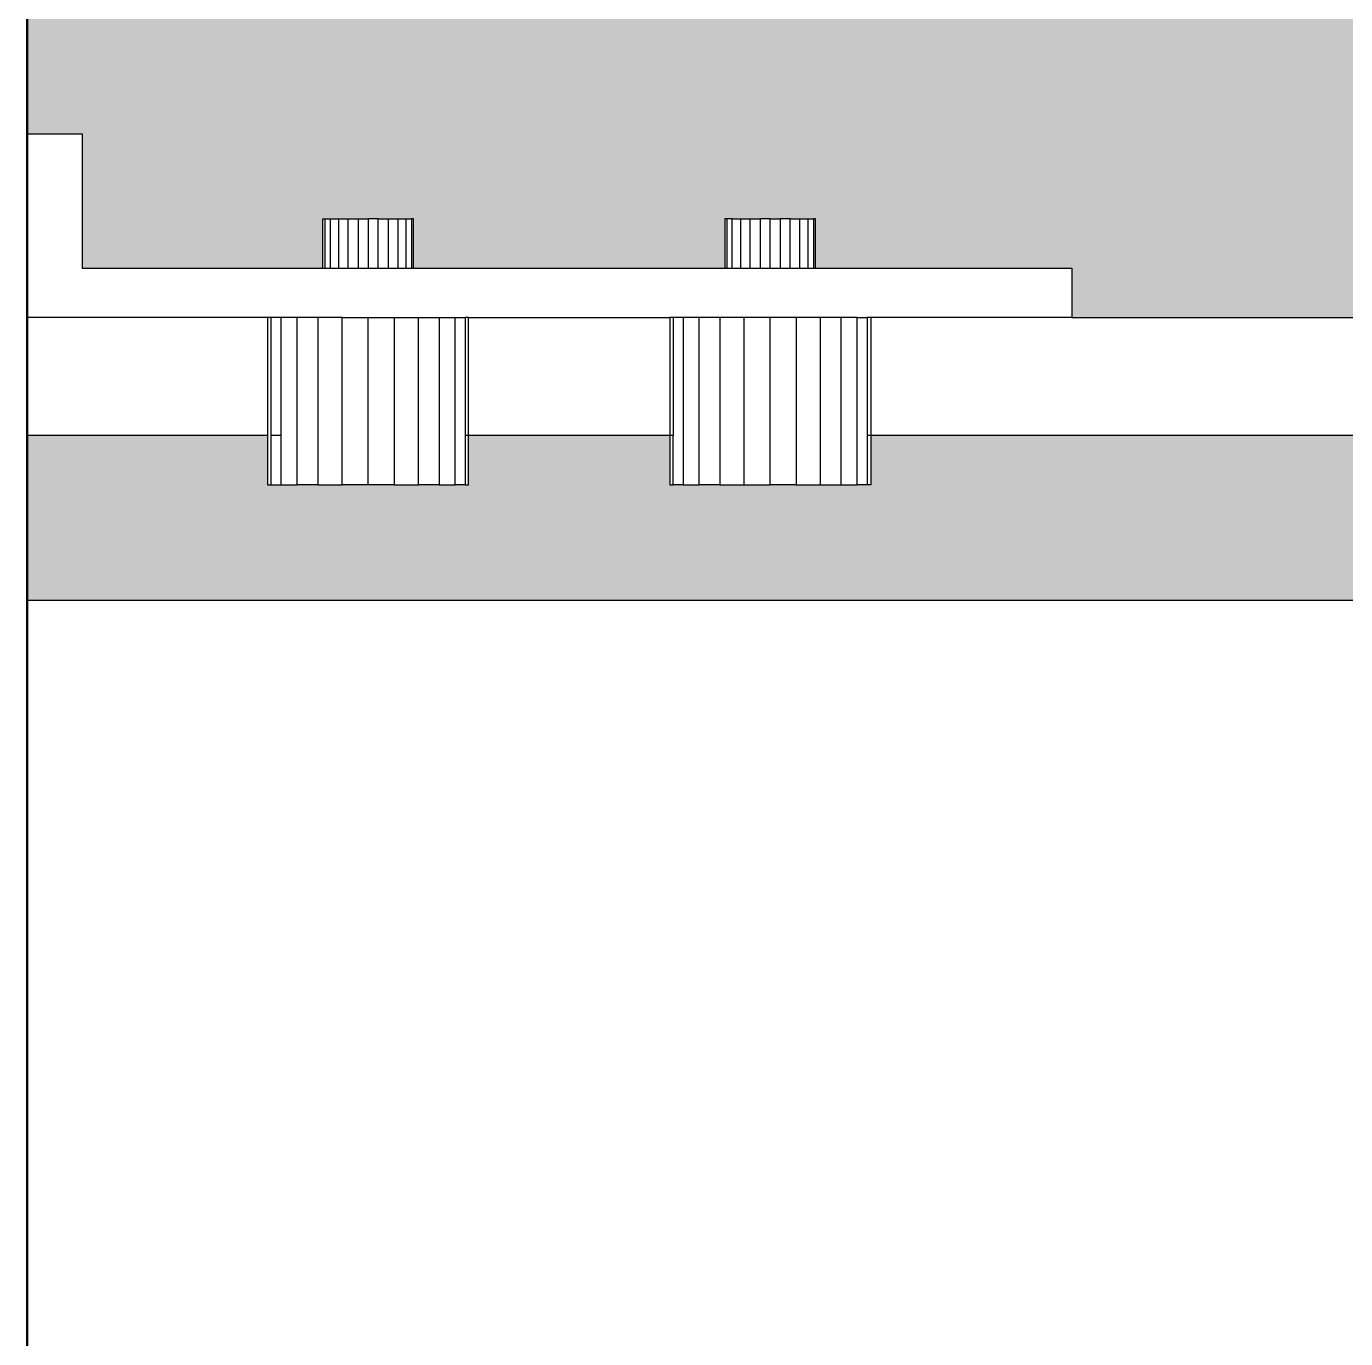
# Model space of a CAD drawing. Header units: millimetres. Extents: x 81693 to 98868, y 6565 to 11437.
# Drawn here: x 95036.07 to 95043.93, y 10020.32 to 10028.14 of the extents above; entities that cross this region are included whole.
import ezdxf

# ---------------------------------------------------------------- set-up
doc = ezdxf.new("R2010")
doc.units = ezdxf.units.MM
doc.layers.add('Hachuria - Moveis', color=1, linetype='Continuous')
doc.layers.add('Piso', color=55, linetype='Continuous')
for name, color, linetype, lineweight in [('Moveis', 1, 'Continuous', 9), ('Parede Baixa', 5, 'Continuous', 50), ('Pisos Externos', 15, 'Continuous', 9)]:
    doc.layers.add(name, color=color, linetype=linetype, lineweight=lineweight)

# ---------------------------------------------------------------- blocks, each defined once
blk = doc.blocks.new('o')
at = {"layer": 'Moveis', "invisible_edges": 3}
for points in [[(12557.158, 3261.745), (12558.924, 3282.315), (12557.417, 3261.792)], [(12557.158, 3261.745), (12558.924, 3282.315), (12557.417, 3261.792)], [(12557.158, 3261.745), (12558.924, 3282.315), (12557.417, 3261.792)], [(12557.158, 3261.745), (12558.924, 3282.315), (12557.417, 3261.792)], [(12557.158, 3261.745), (12558.924, 3282.315), (12557.417, 3261.792)], [(12557.417, 3261.792), (12558.924, 3282.315), (12557.992, 3261.88)], [(12557.417, 3261.792), (12558.924, 3282.315), (12557.992, 3261.88)], [(12557.417, 3261.792), (12558.924, 3282.315), (12557.992, 3261.88)], [(12557.417, 3261.792), (12558.924, 3282.315), (12557.992, 3261.88)], [(12557.417, 3261.792), (12558.924, 3282.315), (12557.992, 3261.88)], [(12557.992, 3261.88), (12558.924, 3282.315), (12558.553, 3261.939)], [(12557.992, 3261.88), (12558.924, 3282.315), (12558.553, 3261.939)], [(12557.992, 3261.88), (12558.924, 3282.315), (12558.553, 3261.939)], [(12557.992, 3261.88), (12558.924, 3282.315), (12558.553, 3261.939)], [(12557.992, 3261.88), (12558.924, 3282.315), (12558.553, 3261.939)], [(12556.916, 3261.698), (12556.917, 3280.701), (12557.158, 3261.745)], [(12556.916, 3261.698), (12556.917, 3280.701), (12557.158, 3261.745)], [(12556.916, 3261.698), (12556.917, 3280.701), (12557.158, 3261.745)], [(12556.916, 3261.698), (12556.917, 3280.701), (12557.158, 3261.745)], [(12556.916, 3261.698), (12556.917, 3280.701), (12557.158, 3261.745)], [(12555.278, 3261.52), (12556.649, 3280.686), (12555.285, 3261.548)], [(12555.278, 3261.52), (12556.649, 3280.686), (12555.285, 3261.548)], [(12555.278, 3261.52), (12556.649, 3280.686), (12555.285, 3261.548)], [(12555.278, 3261.52), (12556.649, 3280.686), (12555.285, 3261.548)], [(12555.278, 3261.52), (12556.649, 3280.686), (12555.285, 3261.548)], [(12555.285, 3261.548), (12556.649, 3280.686), (12555.411, 3262.04)], [(12555.285, 3261.548), (12556.649, 3280.686), (12555.411, 3262.04)], [(12555.285, 3261.548), (12556.649, 3280.686), (12555.411, 3262.04)], [(12555.285, 3261.548), (12556.649, 3280.686), (12555.411, 3262.04)], [(12555.285, 3261.548), (12556.649, 3280.686), (12555.411, 3262.04)], [(12555.411, 3262.04), (12556.649, 3280.686), (12555.454, 3262.209)], [(12555.411, 3262.04), (12556.649, 3280.686), (12555.454, 3262.209)], [(12555.411, 3262.04), (12556.649, 3280.686), (12555.454, 3262.209)], [(12555.411, 3262.04), (12556.649, 3280.686), (12555.454, 3262.209)], [(12555.411, 3262.04), (12556.649, 3280.686), (12555.454, 3262.209)], [(12555.454, 3262.209), (12556.649, 3280.686), (12555.502, 3262.331)], [(12555.454, 3262.209), (12556.649, 3280.686), (12555.502, 3262.331)], [(12555.454, 3262.209), (12556.649, 3280.686), (12555.502, 3262.331)], [(12555.454, 3262.209), (12556.649, 3280.686), (12555.502, 3262.331)], [(12555.454, 3262.209), (12556.649, 3280.686), (12555.502, 3262.331)], [(12555.502, 3262.331), (12556.649, 3280.686), (12555.581, 3262.436)], [(12555.502, 3262.331), (12556.649, 3280.686), (12555.581, 3262.436)], [(12555.502, 3262.331), (12556.649, 3280.686), (12555.581, 3262.436)], [(12555.502, 3262.331), (12556.649, 3280.686), (12555.581, 3262.436)], [(12555.502, 3262.331), (12556.649, 3280.686), (12555.581, 3262.436)], [(12555.581, 3262.436), (12556.649, 3280.686), (12555.684, 3262.518)], [(12555.581, 3262.436), (12556.649, 3280.686), (12555.684, 3262.518)], [(12555.581, 3262.436), (12556.649, 3280.686), (12555.684, 3262.518)], [(12555.581, 3262.436), (12556.649, 3280.686), (12555.684, 3262.518)], [(12555.581, 3262.436), (12556.649, 3280.686), (12555.684, 3262.518)], [(12555.684, 3262.518), (12556.649, 3280.686), (12555.804, 3262.57)], [(12555.684, 3262.518), (12556.649, 3280.686), (12555.804, 3262.57)], [(12555.684, 3262.518), (12556.649, 3280.686), (12555.804, 3262.57)], [(12555.684, 3262.518), (12556.649, 3280.686), (12555.804, 3262.57)], [(12555.684, 3262.518), (12556.649, 3280.686), (12555.804, 3262.57)], [(12555.804, 3262.57), (12556.649, 3280.686), (12555.933, 3262.589)], [(12555.804, 3262.57), (12556.649, 3280.686), (12555.933, 3262.589)], [(12555.804, 3262.57), (12556.649, 3280.686), (12555.933, 3262.589)], [(12555.804, 3262.57), (12556.649, 3280.686), (12555.933, 3262.589)], [(12555.804, 3262.57), (12556.649, 3280.686), (12555.933, 3262.589)], [(12555.933, 3262.589), (12556.649, 3280.686), (12556.063, 3262.574)], [(12555.933, 3262.589), (12556.649, 3280.686), (12556.063, 3262.574)], [(12555.933, 3262.589), (12556.649, 3280.686), (12556.063, 3262.574)], [(12555.933, 3262.589), (12556.649, 3280.686), (12556.063, 3262.574)], [(12555.933, 3262.589), (12556.649, 3280.686), (12556.063, 3262.574)], [(12556.063, 3262.574), (12556.649, 3280.686), (12556.184, 3262.525)], [(12556.063, 3262.574), (12556.649, 3280.686), (12556.184, 3262.525)], [(12556.063, 3262.574), (12556.649, 3280.686), (12556.184, 3262.525)], [(12556.063, 3262.574), (12556.649, 3280.686), (12556.184, 3262.525)], [(12556.063, 3262.574), (12556.649, 3280.686), (12556.184, 3262.525)], [(12556.184, 3262.525), (12556.649, 3280.686), (12556.288, 3262.446)], [(12556.184, 3262.525), (12556.649, 3280.686), (12556.288, 3262.446)], [(12556.184, 3262.525), (12556.649, 3280.686), (12556.288, 3262.446)], [(12556.184, 3262.525), (12556.649, 3280.686), (12556.288, 3262.446)], [(12556.184, 3262.525), (12556.649, 3280.686), (12556.288, 3262.446)], [(12556.288, 3262.446), (12556.649, 3280.686), (12556.369, 3262.343)], [(12556.288, 3262.446), (12556.649, 3280.686), (12556.369, 3262.343)], [(12556.288, 3262.446), (12556.649, 3280.686), (12556.369, 3262.343)], [(12556.288, 3262.446), (12556.649, 3280.686), (12556.369, 3262.343)], [(12556.288, 3262.446), (12556.649, 3280.686), (12556.369, 3262.343)], [(12556.369, 3262.343), (12556.649, 3280.686), (12556.42, 3262.222)], [(12556.369, 3262.343), (12556.649, 3280.686), (12556.42, 3262.222)], [(12556.369, 3262.343), (12556.649, 3280.686), (12556.42, 3262.222)], [(12556.369, 3262.343), (12556.649, 3280.686), (12556.42, 3262.222)], [(12556.369, 3262.343), (12556.649, 3280.686), (12556.42, 3262.222)], [(12556.42, 3262.222), (12556.649, 3280.686), (12556.438, 3262.092)], [(12556.42, 3262.222), (12556.649, 3280.686), (12556.438, 3262.092)], [(12556.42, 3262.222), (12556.649, 3280.686), (12556.438, 3262.092)], [(12556.42, 3262.222), (12556.649, 3280.686), (12556.438, 3262.092)], [(12556.42, 3262.222), (12556.649, 3280.686), (12556.438, 3262.092)], [(12556.712, 3261.654), (12556.724, 3280.686), (12556.916, 3261.698)], [(12556.712, 3261.654), (12556.724, 3280.686), (12556.916, 3261.698)], [(12556.712, 3261.654), (12556.724, 3280.686), (12556.916, 3261.698)], [(12556.712, 3261.654), (12556.724, 3280.686), (12556.916, 3261.698)], [(12556.712, 3261.654), (12556.724, 3280.686), (12556.916, 3261.698)], [(12552.041, 3261.52), (12552.091, 3279.468), (12555.278, 3261.52)], [(12552.041, 3261.52), (12552.091, 3279.468), (12555.278, 3261.52)], [(12552.041, 3261.52), (12552.091, 3279.468), (12555.278, 3261.52)], [(12552.041, 3261.52), (12552.091, 3279.468), (12555.278, 3261.52)], [(12552.041, 3261.52), (12552.091, 3279.468), (12555.278, 3261.52)]]:
    blk.add_3dface(points, dxfattribs=at)

msp = doc.modelspace()

# ---------------------------------------------------------------- hatches: boundary and pattern name
at = {"layer": 'Piso'}
h = msp.add_hatch(dxfattribs=at)
h.set_pattern_fill('ANSI37', color=256, scale=13.333333, angle=45)
h.set_pattern_definition([(90, (41725.17, 5949.27), (-42.333333, 2e-14), []), (180, (41725.17, 5949.27), (-2e-14, -42.333333), [])])
h.paths.add_polyline_path([(95136.0791, 10024.7209), (95036.0791, 10024.7209), (95036.0791, 10003.3876), (95036.7275, 10003.1513), (95036.7894, 10003.078), (95036.8129, 10003.0089), (95036.8129, 10002.3648), (95036.8129, 10000.1663), (95038.066, 10000.1663), (95038.2059, 10000.061), (95038.3537, 9999.9723), (95038.5091, 9999.9004), (95038.672, 9999.8447), (95038.8427, 9999.8058), (95038.9513, 9999.7842), (95039.0583, 9999.7574), (95039.1637, 9999.7254), (95039.2675, 9999.688), (95039.3697, 9999.6454), (95039.3697, 9999.9242), (95041.2791, 9999.9242), (95041.2791, 9999.3876), (95054.7202, 9999.3876), (95054.7202, 10005.3741), (95069.3307, 10005.3741), (95069.3307, 9990.7344), (95054.7202, 9990.7344), (95054.7202, 9996.7209), (95041.2791, 9996.7209), (95041.2791, 9996.1842), (95039.3697, 9996.1842), (95039.3697, 9996.4631), (95039.2675, 9996.4205), (95039.1637, 9996.3831), (95039.0583, 9996.3511), (95038.9513, 9996.3243), (95038.8427, 9996.3027), (95038.672, 9996.2638), (95038.509, 9996.208), (95038.3536, 9996.1359), (95038.2059, 9996.0475), (95038.066, 9995.9422), (95036.8129, 9995.9422), (95036.8129, 9993.7437), (95036.8129, 9993.0795), (95036.7654, 9992.9961), (95036.7086, 9992.9503), (95036.0791, 9992.7209), (95036.0791, 9971.3876), (95136.0791, 9971.3876)])
at = {"layer": 'Pisos Externos'}
h = msp.add_hatch(dxfattribs=at)
h.set_pattern_fill('AR-SAND', color=256, scale=0.033333, angle=135)
h.set_pattern_definition([(172.5, (41725.1694, 5949.2691), (-1.115844964, -1.191271162), [0, -1.286933333, 0, -1.439333333, 0, -1.375833333]), (142.5, (41725.1694, 5949.2691), (-2.749109504, -0.63003643), [0, -0.694266667, 0, -1.159933333, 0, -0.4445]), (102.5, (41725.9058, 5948.5327), (-1.867774373, 1.86099942), [0, -0.423333333, 0, -1.524, 0, -1.989666667]), (92.5, (41725.9058, 5948.5327), (-2.32516927, 1.27427036), [0, -0.211666667, 0, -0.999066667, 0, -1.143])])
h.paths.add_polyline_path([(95127.7458, 10151.3876), (95074.4125, 10151.3876), (95074.4125, 10146.7209), (95127.7458, 10146.7209)])
h.paths.add_polyline_path([(95136.0791, 10031.3876), (95036.0791, 10031.3876), (95036.0791, 10027.4992), (95036.4053, 10027.4992), (95036.4053, 10026.6993), (95037.8389, 10026.6993), (95037.8389, 10026.9925), (95038.0498, 10026.9925), (95038.109, 10026.9925), (95038.2856, 10026.9925), (95038.3345, 10026.9925), (95038.3675, 10026.9925), (95038.3791, 10026.9925), (95038.3791, 10026.6993), (95040.2328, 10026.6993), (95040.2328, 10026.9925), (95040.2445, 10026.9925), (95040.2774, 10026.9925), (95040.4437, 10026.9925), (95040.622, 10026.9925), (95040.7615, 10026.9925), (95040.7731, 10026.9925), (95040.7731, 10026.6993), (95042.2985, 10026.6993), (95042.2985, 10026.406), (95095.7538, 10026.4061), (95095.7538, 10025.7024), (95041.1015, 10025.7024), (95041.1015, 10025.409), (95040.9262, 10025.409), (95040.8022, 10025.409), (95040.6579, 10025.409), (95040.503, 10025.409), (95040.3481, 10025.409), (95040.2037, 10025.409), (95040.0798, 10025.409), (95039.9847, 10025.409), (95039.9249, 10025.409), (95039.9045, 10025.409), (95039.9045, 10025.7024), (95038.7075, 10025.7024), (95038.7075, 10025.409), (95038.5322, 10025.409), (95038.2639, 10025.409), (95038.109, 10025.409), (95037.9541, 10025.409), (95037.8098, 10025.409), (95037.6858, 10025.409), (95037.5907, 10025.409), (95037.5309, 10025.409), (95037.5105, 10025.409), (95037.5105, 10025.7024), (95036.0791, 10025.7024), (95036.0791, 10024.7209), (95136.0791, 10024.7209), (95136.0791, 10027.0062), (95093.7378, 10027.0062), (95093.7378, 10027.7099), (95136.0791, 10027.7099)])

# ---------------------------------------------------------------- linework, layer by layer
at = {"layer": 'Hachuria - Moveis'}
for p, q in [((95037.9324, 10026.9925), (95037.9899, 10026.9925)), ((95040.3263, 10026.9925), (95040.3839, 10026.9925)), ((95040.503, 10026.9925), (95040.5622, 10026.9925)), ((95040.622, 10026.9925), (95040.6796, 10026.9925)), ((95038.3345, 10026.6993), (95038.3675, 10026.6993)), ((95040.7285, 10026.6993), (95040.7615, 10026.6993)), ((95037.8098, 10026.406), (95037.6858, 10026.406)), ((95038.7075, 10026.406), (95038.6871, 10026.406)), ((95039.9249, 10026.406), (95039.9045, 10026.406)), ((95040.2037, 10026.406), (95040.0798, 10026.406)), ((95040.6579, 10026.406), (95040.503, 10026.406)), ((95041.0213, 10026.406), (95040.9262, 10026.406)), ((95041.1015, 10026.406), (95041.0811, 10026.406)), ((95037.5105, 10025.7024), (95036.0805, 10025.7024)), ((95037.5907, 10025.7024), (95037.5309, 10025.7024)), ((95038.109, 10025.409), (95037.9541, 10025.409)), ((95038.5322, 10025.409), (95038.4082, 10025.409)), ((95038.6871, 10025.409), (95038.6273, 10025.409))]:
    msp.add_line(p, q, dxfattribs=at)
for points in [[(95036.0791, 10027.4992), (95036.4053, 10027.4992), (95036.4053, 10026.6993), (95037.8389, 10026.6993), (95037.8505, 10026.6993)], [(95037.8389, 10026.6993), (95037.8389, 10026.9925), (95037.8505, 10026.9925), (95037.8835, 10026.9925), (95037.8835, 10026.6993)], [(95037.8505, 10026.9925), (95037.8505, 10026.6993), (95037.8835, 10026.6993), (95037.9324, 10026.6993), (95037.9899, 10026.6993), (95038.0498, 10026.6993), (95038.109, 10026.6993), (95038.1682, 10026.6993), (95038.1682, 10026.9925), (95038.109, 10026.9925)], [(95037.8835, 10026.9925), (95037.9324, 10026.9925), (95037.9324, 10026.6993)], [(95037.9899, 10026.6993), (95037.9899, 10026.9925), (95038.0498, 10026.9925), (95038.0498, 10026.6993)], [(95038.0498, 10026.9925), (95038.109, 10026.9925), (95038.109, 10026.6993)], [(95038.1682, 10026.6993), (95038.2281, 10026.6993), (95038.2856, 10026.6993), (95038.3345, 10026.6993), (95038.3345, 10026.9925)], [(95038.1682, 10026.9925), (95038.2281, 10026.9925), (95038.2281, 10026.6993)], [(95038.2281, 10026.9925), (95038.2856, 10026.9925), (95038.2856, 10026.6993)], [(95038.2856, 10026.9925), (95038.3345, 10026.9925), (95038.3675, 10026.9925), (95038.3675, 10026.6993), (95038.3791, 10026.6993), (95040.2328, 10026.6993), (95040.2445, 10026.6993), (95040.2774, 10026.6993), (95040.2774, 10026.9925), (95040.2445, 10026.9925), (95040.2445, 10026.6993)], [(95038.3791, 10026.6993), (95038.3791, 10026.9925), (95038.3675, 10026.9925)], [(95040.2445, 10026.9925), (95040.2328, 10026.9925), (95040.2328, 10026.6993)], [(95040.2774, 10026.6993), (95040.3263, 10026.6993), (95040.3839, 10026.6993), (95040.4437, 10026.6993), (95040.503, 10026.6993), (95040.503, 10026.9925), (95040.4437, 10026.9925)], [(95040.2774, 10026.9925), (95040.3263, 10026.9925), (95040.3263, 10026.6993)], [(95040.3839, 10026.6993), (95040.3839, 10026.9925), (95040.4437, 10026.9925), (95040.4437, 10026.6993)], [(95040.503, 10026.6993), (95040.5622, 10026.6993), (95040.622, 10026.6993), (95040.6796, 10026.6993), (95040.6796, 10026.9925), (95040.7285, 10026.9925)], [(95040.622, 10026.6993), (95040.622, 10026.9925), (95040.5622, 10026.9925), (95040.5622, 10026.6993)], [(95040.6796, 10026.6993), (95040.7285, 10026.6993), (95040.7285, 10026.9925), (95040.7615, 10026.9925)], [(95040.7731, 10026.6993), (95042.2985, 10026.6993), (95042.2985, 10026.406), (95041.1015, 10026.406), (95041.1015, 10025.7024), (95041.1015, 10025.409), (95041.0811, 10025.409)], [(95037.5105, 10026.406), (95037.5105, 10025.7024), (95037.5105, 10025.409), (95037.5309, 10025.409), (95037.5309, 10025.7024), (95037.5309, 10026.406), (95037.5105, 10026.406), (95036.0805, 10026.4061)], [(95037.5309, 10025.409), (95037.5907, 10025.409), (95037.5907, 10025.7024), (95037.5907, 10026.406), (95037.5309, 10026.406)], [(95037.5907, 10025.409), (95037.6858, 10025.409), (95037.6858, 10026.406), (95037.5907, 10026.406)], [(95037.9541, 10026.406), (95037.8098, 10026.406), (95037.8098, 10025.409), (95037.6858, 10025.409)], [(95037.8098, 10025.409), (95037.9541, 10025.409), (95037.9541, 10026.406), (95038.109, 10026.406), (95038.2639, 10026.406), (95038.4082, 10026.406), (95038.5322, 10026.406), (95038.6273, 10026.406), (95038.6871, 10026.406), (95038.6871, 10025.7024), (95038.6871, 10025.409), (95038.7075, 10025.409), (95038.7075, 10025.7024), (95038.7075, 10026.406), (95039.9045, 10026.406), (95039.9045, 10025.7024), (95039.9045, 10025.409), (95039.9249, 10025.409), (95039.9249, 10025.7024)], [(95038.2639, 10025.409), (95038.109, 10025.409), (95038.109, 10026.406)], [(95038.2639, 10026.406), (95038.2639, 10025.409), (95038.4082, 10025.409), (95038.4082, 10026.406)], [(95038.5322, 10026.406), (95038.5322, 10025.409), (95038.6273, 10025.409), (95038.6273, 10026.406)], [(95039.9847, 10026.406), (95039.9249, 10026.406), (95039.9249, 10025.7024), (95039.9045, 10025.7024), (95038.7075, 10025.7024), (95038.6871, 10025.7024)], [(95039.9847, 10025.409), (95040.0798, 10025.409), (95040.0798, 10026.406), (95039.9847, 10026.406), (95039.9847, 10025.409), (95039.9249, 10025.409)], [(95040.2037, 10025.409), (95040.3481, 10025.409), (95040.3481, 10026.406), (95040.2037, 10026.406), (95040.2037, 10025.409), (95040.0798, 10025.409)], [(95040.3481, 10025.409), (95040.503, 10025.409), (95040.503, 10026.406), (95040.3481, 10026.406)], [(95040.6579, 10025.409), (95040.8022, 10025.409), (95040.8022, 10026.406), (95040.6579, 10026.406), (95040.6579, 10025.409), (95040.503, 10025.409)], [(95040.8022, 10025.409), (95040.9262, 10025.409), (95040.9262, 10026.406), (95040.8022, 10026.406)], [(95040.9262, 10025.409), (95041.0213, 10025.409), (95041.0213, 10026.406), (95041.0811, 10026.406), (95041.0811, 10025.7024)], [(95042.2985, 10026.406), (95095.7538, 10026.4061), (95095.7538, 10025.7024), (95041.1015, 10025.7024), (95041.0811, 10025.7024), (95041.0811, 10025.409), (95041.0213, 10025.409)]]:
    msp.add_lwpolyline(points, dxfattribs=at)
msp.add_lwpolyline([(95040.7615, 10026.9925), (95040.7615, 10026.6993), (95040.7731, 10026.6993), (95040.7731, 10026.9925)], close=True, dxfattribs=at)
at = {"layer": 'Parede Baixa'}
msp.add_line((95036.0791, 9971.3876), (95036.0791, 10144.7209), dxfattribs=at)
at = {"layer": 'Piso'}
msp.add_line((95036.0791, 10024.7209), (95136.0791, 10024.7209), dxfattribs=at)

# ---------------------------------------------------------------- block references
at = {"layer": 'Parede Baixa', "xscale": -0.6666666666666666, "yscale": 0.6666666666666666, "zscale": 0.6666666666666666, "rotation": 180}
msp.add_blockref('o', (86668.0465, 12209.2236), dxfattribs=at)

doc.saveas('drawing.dxf')
